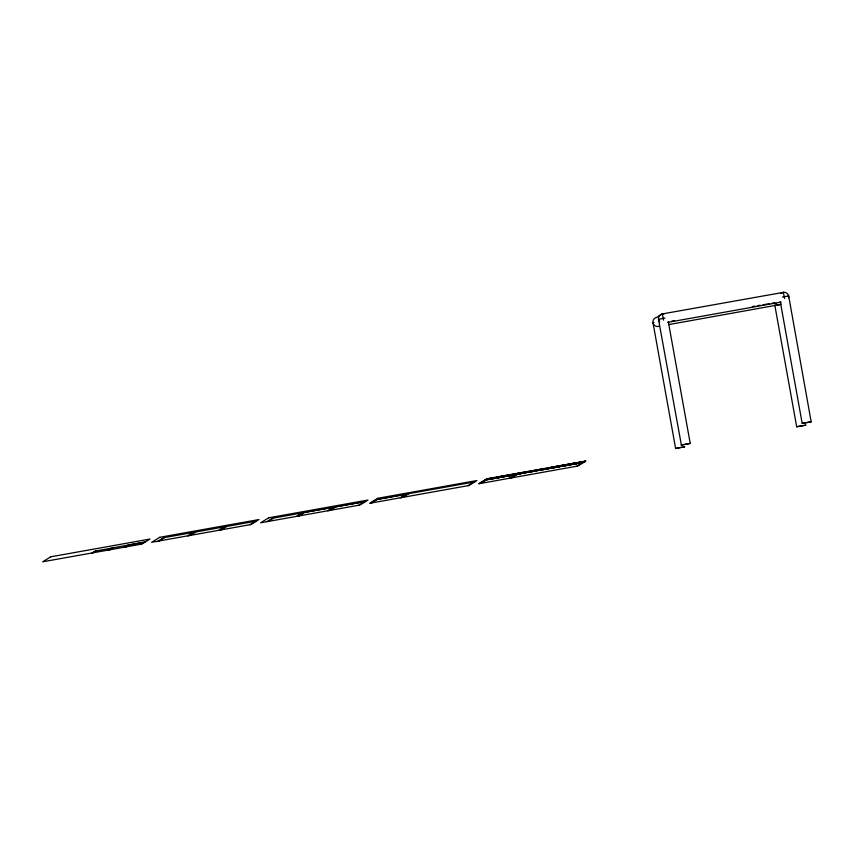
<?xml version="1.0" encoding="UTF-8"?>
<svg xmlns="http://www.w3.org/2000/svg" width="854" height="854" viewBox="0 0 854 854"><rect width="100%" height="100%" fill="white"/><g stroke="black" fill="none" stroke-linecap="round" stroke-linejoin="round"><path stroke-width="1.28" d="M779.467 304.675L668.778 324.584M783.278 292.388L662.224 313.941L656.726 317.336A4.633 4.633 58.4 0 0 653.086 323.154A4.633 4.633 58.4 0 0 659.235 326.207M92.061 552.965L95.104 551.086L111.372 548.172L108.33 550.051M93.075 552.762L96.032 550.937M107.39 550.2L110.347 548.375M108.842 549.955L112.066 547.98L128.335 545.065L125.111 547.051M109.867 549.762L112.995 547.83M124.182 547.2L127.31 545.268M125.634 546.955L128.933 544.927L145.201 542.012M126.659 546.752L129.861 544.777L144.177 542.215L140.974 544.19M158.075 541.148L163.669 537.71L194.253 532.234L188.659 535.671M159.1 540.945L164.598 537.561M187.731 535.821L193.228 532.437M189.182 535.586L194.776 532.138L225.36 526.662L219.766 530.11M190.207 535.383L195.705 531.989M218.837 530.259L224.335 526.865M220.289 530.014L225.872 526.576L256.456 521.1M221.303 529.811L226.812 526.427M249.934 524.687L255.442 521.303M267.046 521.645L272.639 518.207L303.223 512.731L297.63 516.179M268.071 521.442L273.568 518.058M296.69 516.328L302.199 512.934M298.153 516.083L303.949 512.507L334.533 507.041L328.726 510.607M299.167 515.88L304.878 512.368L333.508 507.244L327.797 510.756M329.249 510.521L335.046 506.945L365.629 501.469M330.274 510.318L335.985 506.796L364.615 501.672L358.904 505.194M370.647 503.113L376.443 499.537L407.027 494.06L401.231 497.636M371.671 502.91L377.383 499.387L406.013 494.263L400.302 497.786M401.754 497.54L407.764 493.847L474.803 481.848M402.778 497.338L408.692 493.697M467.864 485.691L473.789 482.051M479.617 483.61L485.414 480.033M480.642 483.407L486.342 479.884L514.973 474.76L509.262 478.283M490.698 478.742L492.107 478.261M491.103 478.913L492.043 478.336L485.243 479.969L515.997 474.568L510.201 478.133M508.813 475.283L515.09 473.981L508.151 475.422M510.724 478.037L516.723 474.344L583.773 462.345M511.738 477.834L517.652 474.194M531.604 471.419L527.164 472.134L529.299 471.461M533.814 470.81L527.953 471.856L533.483 470.885M546.571 468.526L540.71 469.583L549.805 468.056L545.834 468.867M545.375 468.771L553.531 467.48M554.225 466.967L551.353 467.789L553.926 467.416M554.492 467.095L557.31 466.348L554.385 466.828M560.875 465.953L563.362 465.27L562.06 465.462M564.782 465.249L572.5 463.711L566.234 465.014L567.152 464.629M577.859 462.772L576.172 463.263M576.834 466.188L582.748 462.548M493.377 478.165L496.377 477.546M492.854 478.496L494.679 478.101M538.223 470.373L542.205 469.583M548.268 468.59L546.485 468.963M560.384 466.188L556.861 466.957M565.839 464.822L567.771 464.437L565.839 464.832M572.981 464.16L576.151 463.508M584.435 461.502L582.033 461.993M668.308 321.616L690.224 443.418L681.385 445.041L658.487 319.321L664.978 318.072M675.61 448.446L684.673 446.802L675.61 448.446L652.99 322.705L653.876 322.502M780.268 301.579L802.184 423.381L811.172 421.791L788.68 296.018L787.794 296.231M681.118 445.051L690.224 443.418M802.237 423.392L811.3 421.759M796.686 426.776L805.802 425.143L796.686 426.776L774.77 304.963M494.263 477.962L492.395 478.347L499.302 477.215M582.353 461.939L585.428 461.32L582.503 461.8M494.391 477.824L495.683 477.567L492.758 478.048L494.274 477.856M500.668 476.938L502.494 476.543L500.263 476.863M506.785 475.699L504.96 476.094L508.429 475.561M506.262 476.02L504.436 476.425L506.294 476.169M511.322 475.112L514.076 474.461L512.219 474.717M518.378 473.628L516.595 474.034L518.399 473.767M517.844 473.949L516.072 474.354L519.926 473.735M523.833 472.785L525.658 472.379L523.043 472.774M528.957 471.728L531.145 471.333M529.96 471.557L528.188 471.963L529.992 471.696M541.553 469.476L538.746 470.052L542.76 469.422M523.31 473.116L526.117 472.54L522.104 473.169M529.437 471.878L527.655 472.283L530.644 471.814M533.686 471.098L538.223 470.148L534.209 470.778M534.892 471.045L536.718 470.639L534.871 470.896M541.02 469.807L539.248 470.212L541.052 469.946M547.008 468.643L548.834 468.248L546.987 468.504M552.613 467.725L549.805 468.302L554.246 467.597M558.068 466.892L559.893 466.497L558.046 466.754M564.195 465.654L562.37 466.049L565.401 465.601M568.017 464.95L572.009 464.096L569.383 464.48M576.311 463.263L574.486 463.658L576.706 463.338M569.661 464.822L571.486 464.427L570.205 464.555M575.777 463.583L573.952 463.978L576.994 463.519M581.766 462.42L583.592 462.025L580.133 462.558M581.243 462.751L583.068 462.345L580.037 462.804M491.445 478.293L490.175 478.55L491.466 478.368M499.761 477.333L501.96 476.863L498.928 477.322M518.752 473.554L515.635 474.205L519.584 473.564M522.659 473.009L526.64 472.219L523.438 472.71M567.131 464.555L565.049 464.992M568.892 464.32L571.337 463.829L568.924 464.341M576.13 463.028L578.404 462.569L575.489 463.146M558.228 466.636L561.398 465.985L557.384 466.626M557.694 466.967L560.875 466.316L558.623 466.636M565.369 465.43L561.388 466.231L564.227 465.793M568.572 464.8L572.981 463.925L568.977 464.555M569.287 464.886L572.458 464.245L569.629 464.683M580.592 462.644L584.574 461.854L581.745 462.281M580.869 462.815L584.04 462.174L581.211 462.601M495.064 477.781L496.804 477.471M494.541 478.101L495.437 477.952M499.9 477.087L500.796 476.938M506.657 475.699L508.397 475.4M507.97 475.475L503.988 476.276L507.863 475.721M510.116 475.486L513.553 474.792L508.728 475.529L509.817 475.336M518.239 473.628L519.979 473.319M529.832 471.557L530.729 471.408M517.716 473.949L518.613 473.799M523.075 472.935L523.972 472.785M541.415 469.486L542.311 469.337M522.541 473.255L523.449 473.105M529.299 471.878L530.206 471.728M534.657 470.864L535.554 470.714M540.892 469.807L541.788 469.657M546.24 468.793L547.147 468.643M553.904 467.255L547.094 468.44M534.134 471.184L535.031 471.034M552.474 467.736L553.371 467.586M558.729 466.562L556.989 466.871M545.717 469.113L546.613 468.963M557.31 467.042L558.206 466.892M564.056 465.654L564.964 465.505M570.312 464.491L568.134 464.875M569.789 464.822L568.049 465.12M577.912 462.953L573.504 463.829L577.827 463.199M581.905 462.42L580.165 462.729M581.382 462.74L579.642 463.049M671.895 321.083L674.468 320.592M491.658 478.251L489.203 478.72L491.05 478.464M495.854 477.877L491.872 478.667L496.313 477.962M499.483 477.162L503.465 476.361L500.636 476.799M507.436 475.795L503.518 476.607L507.468 475.966M511.076 475.091L515.047 474.29L511.044 474.92M518.72 473.543L519.552 473.404M560.309 465.772L557.833 466.263L560.758 465.782M498.96 477.482L499.793 477.354M518.197 473.863L519.029 473.724M530.612 471.654L526.63 472.443L531.071 471.739M534.241 470.938L537.251 470.308L535.394 470.575M554.31 467.181L553.477 467.319L560.117 465.889L553.883 467.042M522.136 473.34L525.135 472.71L523.288 472.977M557.416 466.796L558.249 466.658M565.903 465.11L562.893 465.729L564.75 465.473M545.3 469.188L549.282 468.398L546.08 468.889M553.787 467.501L550.83 468.109L552.634 467.875M556.893 467.117L557.726 466.978M568.476 465.046L569.308 464.907M576.962 463.359L576.13 463.498L578.275 463.114M580.069 462.975L580.901 462.836M782.563 297.032L788.626 296.007M491.328 478.293L491.872 478.208L491.349 478.411M492.993 478.101L493.537 478.016M559.978 465.814L561.238 465.59M495.523 477.92L496.281 477.792M499.056 477.237L499.814 477.119M530.804 471.365L531.572 471.248M542.397 469.294L543.592 469.092M567.013 464.555L567.558 464.48L567.035 464.672M568.679 464.362L569.223 464.277M574.582 463.22L571.924 463.733L574.39 463.338M576.258 463.017L575.265 463.188M498.533 477.567L502.942 476.692L499.344 477.247M518.698 473.767L519.456 473.65M522.232 473.095L522.99 472.967M529.864 471.739L531.039 471.568M533.814 471.024L534.583 470.896M543.155 469.177L539.76 469.86L541.575 469.615M553.979 467.223L554.737 467.106M566.33 465.024L561.921 465.9L565.935 465.27M521.709 473.415L522.467 473.297M533.291 471.344L537.7 470.469L535.447 470.778M541.863 469.625L543.069 469.422M545.407 468.942L546.165 468.825M554.214 467.426L553.456 467.544L554.342 467.341M534.049 471.227L532.853 471.429M544.873 469.273L545.642 469.145M556.466 467.202L557.224 467.074M565.038 465.473L565.796 465.355M491.626 478.24L493.516 477.898M496.569 477.493L497.252 477.386M561.43 465.654L564.345 465.099L561.847 465.494M574.806 463.178L572.895 463.562L574.176 463.38M519.744 473.351L520.417 473.244M531.327 471.269L532.01 471.173M498.095 477.642L498.768 477.535M508.311 475.635L506.689 475.881M517.876 474.087L515.047 474.536L519.894 473.564M521.794 473.169L522.467 473.073L521.677 473.244M530.804 471.6L531.476 471.493M533.376 471.098L534.06 470.992L533.259 471.173M542.386 469.529L545.108 469.017L544.404 469.177M544.969 469.027L546.581 468.782M554.502 467.127L555.175 467.021M566.085 465.056L567.216 464.864M577.678 462.975L578.35 462.879M509.678 475.571L514.524 474.611L512.272 474.931M521.26 473.5L521.943 473.394M554.652 467.341L553.968 467.448L554.769 467.266M556.552 466.957L558.174 466.711M565.561 465.377L566.8 465.12M545.119 469.241L542.963 469.636M556.029 467.277L556.701 467.17M567.611 465.206L568.294 465.099M579.193 463.135L579.877 463.028M553.563 466.957L556.338 466.53L555.025 466.722M497.103 477.397L497.69 477.311M553.936 466.914L551.801 467.33L553.734 467.042M574.657 463.188L575.297 463.071M508.685 475.326L509.283 475.23M520.278 473.244L521.356 473.052M531.861 471.173L532.949 470.981M543.443 469.102L544.532 468.91M555.036 467.031L556.114 466.828M566.618 464.95L567.707 464.757M496.569 477.717L497.167 477.632M508.162 475.646L508.749 475.561M509.763 475.326L511.824 475.005M521.228 473.329L521.901 473.191L519.744 473.575L520.449 473.415M533.526 471.088L531.337 471.504L532.042 471.344M555.217 467.191L554.545 467.33L556.701 466.946M578.211 462.879L578.798 462.793M497.647 477.728L498.234 477.642M509.23 475.657L509.827 475.561M521.41 473.49L520.332 473.682M533.003 471.419L531.914 471.611M566.095 465.281L567.718 464.982L566.629 465.184M567.696 464.96L568.284 464.875L567.579 465.035M579.877 462.804L578.243 463.092M544.041 469.444L544.585 469.348M555.58 467.362L556.167 467.266M567.761 465.195L566.138 465.494M579.343 463.124L577.187 463.508M582.321 461.811L578.959 462.473L581.627 462.046M497.636 477.301L498.181 477.205M509.23 475.219L509.774 475.123M578.745 462.783L579.29 462.687M497.113 477.621L498.224 477.407M520.289 473.479L521.399 473.265M531.871 471.397L532.981 471.194M543.464 469.326L544.574 469.113M555.047 467.255L556.157 467.042M578.222 463.103L579.332 462.9M497.701 477.738L496.078 478.026M509.283 475.667L508.205 475.859M555.634 467.373L554.545 467.565M566.672 465.398L567.216 465.291M578.265 463.316L578.809 463.22M667.775 322.364L781.036 302.092M585.257 461.427L578.991 462.729L584.851 461.683M485.659 479.713L491.626 478.592M520.374 473.66L517.748 474.13M531.369 471.707L531.957 471.589M561.409 465.569L562.178 465.419M568.102 464.704L568.775 464.565M579.695 462.633L580.891 462.409M498.587 477.151L499.259 477.012M510.169 475.07L510.841 474.931M521.762 472.999L522.434 472.86M533.344 470.928L534.017 470.789M544.927 468.857L545.61 468.718M556.52 466.775L558.697 466.38M577.71 463.188L578.382 463.049M579.161 462.953L581.339 462.558M497.284 477.557L496.089 477.792M508.867 475.486L507.671 475.721M532.821 471.248L533.494 471.109M542.952 469.401L543.624 469.262M555.997 467.106L556.669 466.967M577.859 463.37L576.663 463.605M509.646 475.4L510.841 475.166M530.836 471.803L531.508 471.664M542.429 469.732L543.101 469.593M554.684 467.522L553.488 467.746M565.604 465.579L566.277 465.441M507.671 475.956L508.343 475.817M583.261 461.651L582.727 461.758M554.609 466.796L555.143 466.679M568.668 464.277L569.202 464.16M574.059 463.412L574.603 463.306M575.692 463.017L576.236 462.9M560 465.932L560.544 465.814M568.54 464.629L569.298 464.48M510.607 474.995L512.347 474.675M522.2 472.924L522.958 472.774M533.782 470.853L534.54 470.703M556.434 467.031L557.182 466.871M565.604 465.345L566.362 465.195M577.197 463.274L577.944 463.124M579.599 462.879L580.357 462.729M499.024 477.066L499.782 476.916M519.264 473.639L520.011 473.49M542.429 469.497L543.187 469.348M544.841 469.102L545.599 468.953M565.081 465.676L565.839 465.526M498.501 477.397L499.248 477.247M541.906 469.817L542.664 469.668M507.148 476.041L507.906 475.891M575.906 462.985L577.421 462.751L576.119 462.943M545.802 468.697L546.624 468.536M576.685 463.359L577.517 463.199M522.627 472.849L523.459 472.689M545.268 469.027L546.101 468.867M568.444 464.875L569.757 464.629M499.451 476.991L500.284 476.831M530.345 471.654L531.167 471.493M496.409 477.717L493.377 478.176M510.511 475.251L511.343 475.08M541.404 469.903L542.237 469.743M495.886 478.037L494.573 478.283M583.143 461.683L584.456 461.491M580.976 462.409L581.873 462.238M534.625 470.703L535.522 470.533M564.622 465.515L565.519 465.345M575.681 463.765L576.578 463.594M541.447 469.668L542.343 469.486M564.099 465.846L564.996 465.665M499.868 476.927L500.764 476.756M522.509 473.105L523.406 472.924M534.102 471.024L534.999 470.853M540.924 469.988L541.82 469.817M552.506 467.917L553.403 467.746M506.166 476.212L507.062 476.03M752.374 306.543L755 306.106M757.626 305.668L760.241 305.23M762.868 304.793L769.433 303.704M772.059 303.266L774.674 302.828M541.425 469.881L538.276 470.383M558.569 466.423L560.416 466.167M576.333 463.402L575.671 463.508M575.809 463.722L573.034 464.17M546.453 468.825L548.311 468.558M506.817 475.838L506.155 475.945M511.695 475.048L512.357 474.941M494.701 478.24L492.897 478.507M653.641 322.641L653.032 322.716M783.299 292.271L784.623 298.462M663.547 320.133L662.288 314.005L662.245 314.784M780.908 293.498A4.633 4.633 58.4 0 1 788.648 297.822M659.715 321.712A4.633 4.633 58.4 0 1 659.149 320.997M658.733 320.186A4.633 4.633 58.4 0 1 664.028 313.973M781.122 304.12A4.633 4.633 58.4 0 1 775.283 303.437M50.813 556.797L42.7 561.793L141.903 544.041L150.016 539.045L50.813 556.797M159.783 537.294L151.67 542.301L250.862 524.548L258.986 519.542L159.783 537.294M268.743 517.802L260.63 522.797L359.833 505.045L367.946 500.049L268.743 517.802M377.714 498.298L369.601 503.294L468.803 485.542L476.916 480.546L377.714 498.298M486.673 478.795L478.56 483.791L577.763 466.038L585.876 461.043L486.673 478.795M496.473 477.311L502.333 476.265L496.473 477.311M502.857 476.169L508.706 475.123L502.857 476.169M515.613 473.885L521.474 472.838L515.613 473.885M521.986 472.753L527.847 471.696L521.986 472.753M534.753 470.469L540.603 469.412L534.753 470.469M560.267 465.9L566.127 464.854L560.267 465.9M573.023 463.615L578.884 462.569L573.002 463.53M550.83 467.501L553.509 467.074L550.83 467.501M579.919 462.302L581.211 462.121L579.919 462.302"/></g></svg>
